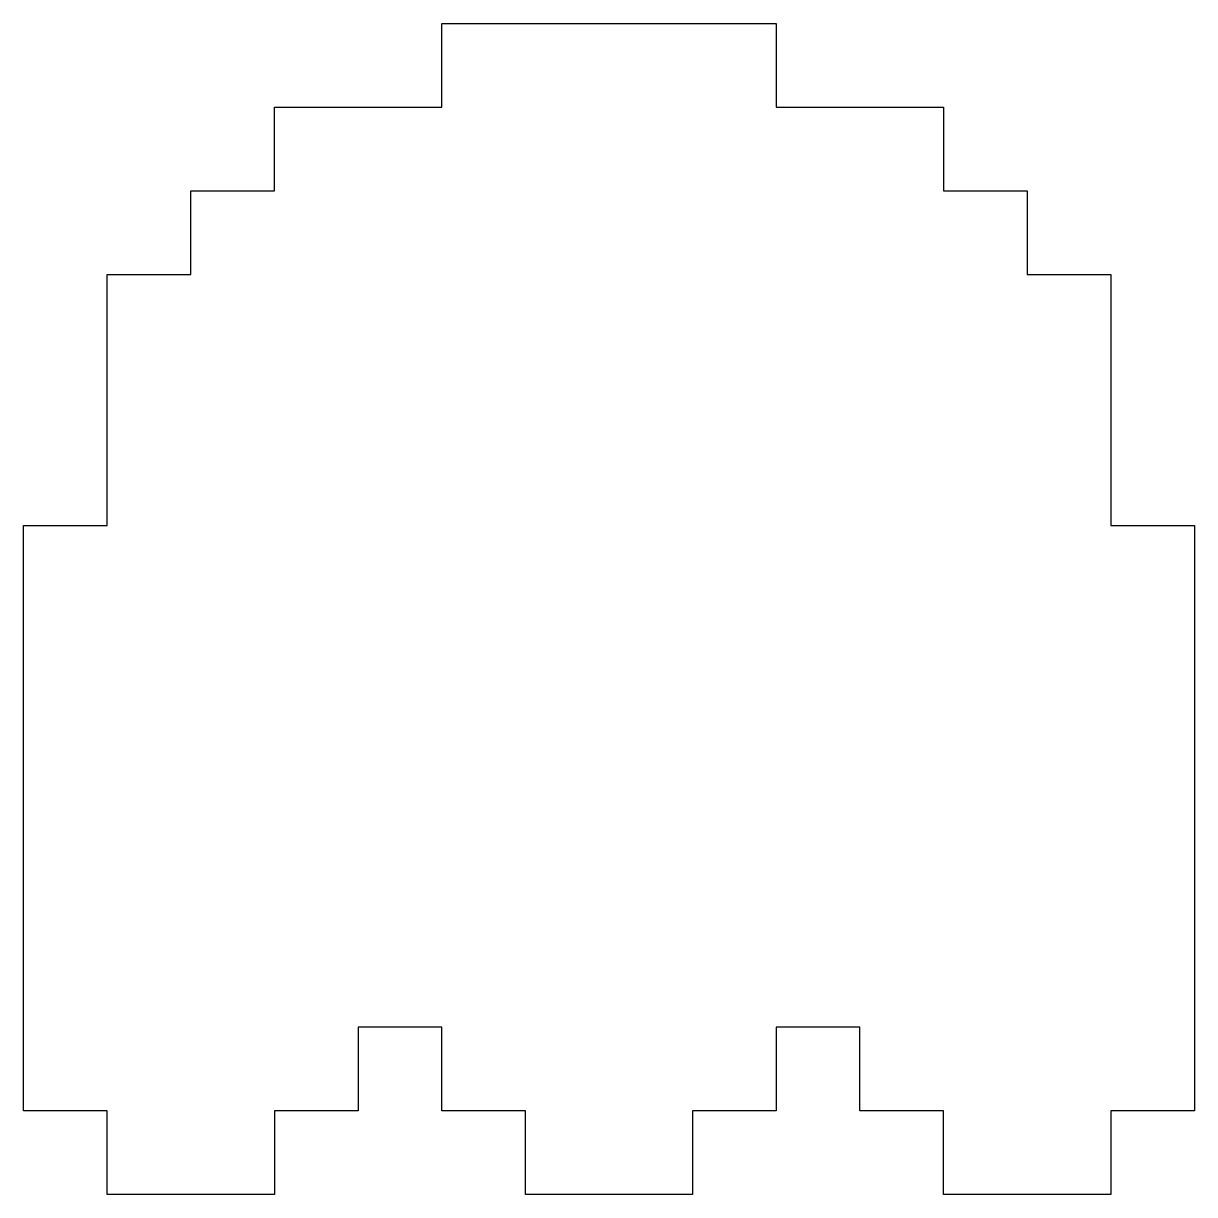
# Model space of a CAD drawing. Header units: millimetres. Extents: x 0 to 40, y 0 to 40.
import ezdxf

# ---------------------------------------------------------------- set-up
doc = ezdxf.new("R2010")
doc.units = ezdxf.units.MM
doc.header["$MEASUREMENT"] = 0
doc.layers.add('Default', color=178, linetype='Continuous', true_color=0x000000)

msp = doc.modelspace()

# ---------------------------------------------------------------- linework, layer by layer
at = {"layer": 'Default', "color": 178, "true_color": 0x000000}
for p, q in [((14.286, 37.143), (14.286, 40)), ((14.286, 40), (25.714, 40)), ((25.714, 40), (25.714, 37.143)), ((8.571, 34.286), (8.571, 37.143)), ((8.571, 37.143), (14.286, 37.143)), ((25.714, 37.143), (31.429, 37.143)), ((31.429, 37.143), (31.429, 34.286)), ((5.714, 31.429), (5.714, 34.286)), ((5.714, 34.286), (8.571, 34.286)), ((31.429, 34.286), (34.286, 34.286)), ((34.286, 34.286), (34.286, 31.429)), ((2.857, 22.857), (2.857, 31.429)), ((2.857, 31.429), (5.714, 31.429)), ((34.286, 31.429), (37.143, 31.429)), ((37.143, 31.429), (37.143, 22.857)), ((0, 2.857), (0, 22.857)), ((0, 22.857), (2.857, 22.857)), ((37.143, 22.857), (40, 22.857)), ((40, 22.857), (40, 2.857)), ((14.286, 5.714), (11.429, 5.714)), ((11.429, 5.714), (11.429, 2.857)), ((14.286, 2.857), (14.286, 5.714)), ((28.571, 5.714), (25.714, 5.714)), ((25.714, 5.714), (25.714, 2.857)), ((28.571, 2.857), (28.571, 5.714)), ((2.857, 2.857), (0, 2.857)), ((2.857, 0), (2.857, 2.857)), ((11.429, 2.857), (8.571, 2.857)), ((8.571, 2.857), (8.571, 0)), ((17.143, 2.857), (14.286, 2.857)), ((17.143, 0), (17.143, 2.857)), ((25.714, 2.857), (22.857, 2.857)), ((22.857, 2.857), (22.857, 0)), ((31.429, 2.857), (28.571, 2.857)), ((31.429, 0), (31.429, 2.857)), ((40, 2.857), (37.143, 2.857)), ((37.143, 2.857), (37.143, 0)), ((8.571, 0), (2.857, 0)), ((22.857, 0), (17.143, 0)), ((37.143, 0), (31.429, 0))]:
    msp.add_line(p, q, dxfattribs=at)

doc.saveas('drawing.dxf')
